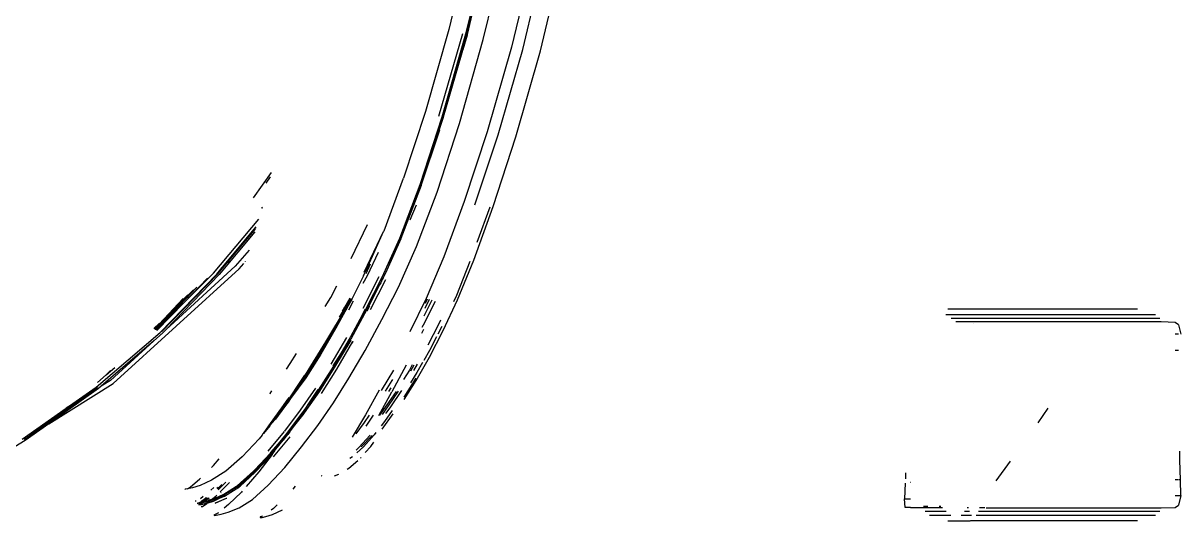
# Model space of a CAD drawing. Header units: millimetres. Extents: x -41292 to 298682, y -22072 to 33155.
# Drawn here: x 26513.2 to 26756, y 4184.3 to 4288.6 of the extents above; entities that cross this region are included whole.
import ezdxf

# ---------------------------------------------------------------- set-up
doc = ezdxf.new("R2010")
doc.units = ezdxf.units.MM

# ---------------------------------------------------------------- blocks, each defined once
blk = doc.blocks.new('AHSISHEUD')
for p, q in [((27234.53, 21955.29), (27229.83, 21935.39)), ((27237.03, 21933.29), (27241.93, 21953.59)), ((27247.93, 21952.39), (27242.93, 21931.69)), ((27245.33, 21931.19), (27250.33, 21951.99)), ((27236.74, 21948.38), (27233.33, 21934.39)), ((27235.23, 21941.48), (27233.53, 21934.29)), ((27235.54, 21942.53), (27233.63, 21934.29)), ((27249.03, 21930.89), (27251.49, 21941.14)), ((27229.83, 21935.39), (27224.93, 21918.19)), ((27227.73, 21917.19), (27232.73, 21934.49)), ((27233.33, 21934.39), (27228.33, 21916.99)), ((27233.63, 21934.29), (27228.63, 21916.99)), ((27233.53, 21934.29), (27228.63, 21916.99)), ((27233.33, 21934.39), (27229.91, 21922.26)), ((27232.82, 21931.14), (27233.72, 21934.26)), ((27232.03, 21915.69), (27237.03, 21933.29)), ((27242.93, 21931.69), (27237.83, 21913.89)), ((27240.13, 21913.29), (27245.33, 21931.19)), ((27243.83, 21912.89), (27249.03, 21930.89)), ((27224.93, 21918.19), (27220.33, 21904.19)), ((27228.33, 21916.99), (27223.73, 21902.79)), ((27228.63, 21916.89), (27223.93, 21902.69)), ((27224.03, 21902.69), (27228.63, 21916.89)), ((27227.33, 21901.29), (27232.03, 21915.69)), ((27228.63, 21916.99), (27228.63, 21916.89)), ((27224.03, 21902.69), (27227.89, 21914.35)), ((27237.83, 21913.89), (27233.03, 21899.29)), ((27235.23, 21898.59), (27240.13, 21913.29)), ((27239.13, 21898.29), (27243.83, 21912.89)), ((27192.55, 21905.38), (27188.79, 21900.08)), ((27192.31, 21904.49), (27191.41, 21903.18)), ((27216.23, 21893.19), (27220.33, 21904.19)), ((27223.73, 21902.79), (27219.43, 21891.59)), ((27224.03, 21902.69), (27219.73, 21891.59)), ((27223.93, 21902.69), (27219.73, 21891.59)), ((27223.03, 21889.89), (27227.33, 21901.29)), ((27190.53, 21897.88), (27190.73, 21898.12)), ((27190.6, 21897.84), (27190.66, 21897.91)), ((27222.95, 21898.53), (27221.61, 21895.37)), ((27233.03, 21899.29), (27228.73, 21887.69)), ((27235.03, 21886.99), (27239.13, 21898.29)), ((27235.76, 21890.76), (27238.51, 21898.19)), ((27180.43, 21884.29), (27189.94, 21895.62)), ((27189.11, 21892.97), (27181.63, 21883.99)), ((27182.37, 21885.55), (27189.42, 21893.97)), ((27183.2, 21886.32), (27189.33, 21893.68)), ((27209.3, 21887.38), (27212.74, 21894.51)), ((27212.04, 21884.52), (27216.13, 21892.99)), ((27212.63, 21885.19), (27216.13, 21892.99)), ((27216.13, 21892.99), (27216.23, 21893.19)), ((27220.76, 21894.88), (27219.53, 21891.59)), ((27219.43, 21891.59), (27215.73, 21883.39)), ((27219.73, 21891.49), (27216.8, 21884.94)), ((27219.53, 21891.59), (27217.06, 21886.13)), ((27219.73, 21891.49), (27219.73, 21891.59)), ((27187.91, 21889.14), (27185.02, 21885.79)), ((27212.73, 21883.79), (27215.05, 21888.66)), ((27219.23, 21881.39), (27223.03, 21889.89)), ((27185.02, 21885.79), (27170.5, 21872.49)), ((27181.13, 21884.09), (27182.3, 21885.49)), ((27181.43, 21884.19), (27183.2, 21886.32)), ((27182.37, 21885.55), (27182.3, 21885.49)), ((27183.82, 21886.89), (27183.2, 21886.32)), ((27185.82, 21885.19), (27186.8, 21886.32)), ((27187.13, 21886.7), (27187.16, 21886.73)), ((27213.34, 21886.21), (27212.37, 21884.17)), ((27213.02, 21885.76), (27212.48, 21884.63)), ((27212.55, 21884.88), (27212.83, 21885.48)), ((27228.73, 21887.69), (27225.03, 21878.99)), ((27234.24, 21886.72), (27231.43, 21879.59)), ((27231.63, 21878.69), (27235.03, 21886.99)), ((27159.42, 21861.19), (27185.82, 21885.19)), ((27169.23, 21871.89), (27181.13, 21884.09)), ((27169.53, 21871.99), (27181.43, 21884.19)), ((27181.63, 21883.99), (27170.5, 21872.49)), ((27174.32, 21878.13), (27180.43, 21884.29)), ((27174.32, 21878.13), (27179.19, 21883.25)), ((27211.89, 21883.74), (27209.45, 21878.85)), ((27211.83, 21876.99), (27215.23, 21883.59)), ((27211.85, 21882.18), (27212.73, 21883.79)), ((27211.89, 21883.74), (27212.13, 21884.19)), ((27212.13, 21884.19), (27212.63, 21885.19)), ((27215.73, 21883.39), (27212.33, 21876.69)), ((27216.03, 21883.29), (27215.84, 21882.94)), ((27215.84, 21882.94), (27216.03, 21883.19)), ((27216.23, 21883.74), (27216.03, 21883.29)), ((27216.03, 21883.19), (27216.03, 21883.29)), ((27216.8, 21884.94), (27216.23, 21883.74)), ((27176.27, 21880.8), (27169.49, 21873.67)), ((27176.94, 21881.36), (27170.98, 21875.04)), ((27205.03, 21879.19), (27206.34, 21881.67)), ((27212.63, 21876.49), (27215.27, 21881.83)), ((27216.53, 21882.89), (27213.33, 21876.6)), ((27215.27, 21881.83), (27214.59, 21880.58)), ((27215.53, 21882.29), (27215.27, 21881.83)), ((27215.84, 21882.94), (27215.53, 21882.29)), ((27215.73, 21874.59), (27219.23, 21881.39)), ((27169.03, 21873.59), (27174.11, 21878.98)), ((27169.13, 21873.49), (27175.06, 21879.78)), ((27169.13, 21873.59), (27175.06, 21879.78)), ((27169.23, 21873.49), (27175.81, 21880.41)), ((27203.9, 21877.31), (27205.03, 21879.19)), ((27208.03, 21877.19), (27209.1, 21879.14)), ((27208.13, 21877.19), (27209.15, 21879.1)), ((27208.33, 21877.09), (27209.34, 21878.94)), ((27209.38, 21878.9), (27208.33, 21876.99)), ((27209.43, 21878.79), (27208.43, 21876.99)), ((27208.83, 21876.59), (27209.84, 21878.47)), ((27209.45, 21878.85), (27209.43, 21878.79)), ((27214.59, 21880.58), (27212.53, 21876.69)), ((27214.59, 21880.58), (27212.63, 21876.69)), ((27225.03, 21878.99), (27221.63, 21871.99)), ((27224.53, 21873.49), (27227.01, 21878.39)), ((27226.23, 21878.63), (27224.55, 21875.31)), ((27225.71, 21878.78), (27224.76, 21876.9)), ((27224.89, 21877.97), (27225.36, 21878.89)), ((27228.63, 21872.29), (27231.63, 21878.69)), ((27231.43, 21879.59), (27230.81, 21878.3)), ((27168.53, 21872.29), (27174.23, 21878.04)), ((27174.23, 21878.04), (27170.98, 21875.04)), ((27174.23, 21878.04), (27174.32, 21878.13)), ((27204.03, 21869.89), (27208.33, 21877.09)), ((27204.13, 21869.89), (27208.33, 21877.09)), ((27208.43, 21876.99), (27205.7, 21872.42)), ((27208.33, 21876.99), (27205.7, 21872.42)), ((27208.43, 21876.99), (27206.13, 21872.79)), ((27206.87, 21875.09), (27208.13, 21877.19)), ((27207.52, 21876.31), (27208.03, 21877.19)), ((27212.63, 21876.69), (27209.23, 21870.49)), ((27212.53, 21876.69), (27209.23, 21870.49)), ((27212.29, 21876.72), (27211.16, 21874.56)), ((27212.33, 21876.69), (27211.16, 21874.56)), ((27212.7, 21876.44), (27212.73, 21876.49)), ((27212.73, 21876.49), (27213.23, 21877.47)), ((27374.25, 21876.78), (27334.45, 21876.78)), ((27169.13, 21873.79), (27167.91, 21872.72)), ((27167.98, 21872.67), (27169.03, 21873.59)), ((27168.04, 21872.63), (27169.13, 21873.59)), ((27168.1, 21872.59), (27169.13, 21873.49)), ((27168.16, 21872.55), (27169.23, 21873.49)), ((27169.23, 21873.39), (27168.23, 21872.5)), ((27169.49, 21873.67), (27169.23, 21873.39)), ((27170.98, 21875.04), (27169.33, 21873.29)), ((27170.98, 21875.04), (27169.49, 21873.67)), ((27211.16, 21874.56), (27209.18, 21870.95)), ((27212.23, 21868.09), (27215.73, 21874.59)), ((27224.25, 21872.99), (27224.53, 21873.49)), ((27225.47, 21869.24), (27227.73, 21873.59)), ((27227.73, 21873.59), (27228.15, 21874.49)), ((27378.05, 21875.58), (27334.07, 21875.58)), ((27378.95, 21874.78), (27335.17, 21874.78)), ((27379.25, 21874.08), (27336.13, 21874.08)), ((27339.89, 21873.78), (27339.86, 21873.78)), ((27382.15, 21873.98), (27379.25, 21874.08)), ((27382.85, 21873.48), (27382.15, 21873.98)), ((27382.85, 21873.48), (27383.35, 21871.48)), ((27155.83, 21860.39), (27169.23, 21871.89)), ((27169.73, 21871.69), (27167.92, 21870.12)), ((27169.33, 21873.29), (27168.33, 21872.43)), ((27170.5, 21872.49), (27169.73, 21871.69)), ((27206.13, 21872.79), (27202.93, 21867.29)), ((27205.7, 21872.42), (27204.13, 21869.79)), ((27205.7, 21872.42), (27204.13, 21869.69)), ((27209.18, 21870.95), (27208.93, 21870.49)), ((27224.53, 21872.49), (27224.08, 21871.67)), ((27225.73, 21866.69), (27228.63, 21872.29)), ((27227.22, 21870.98), (27225.73, 21868.09)), ((27228.34, 21873.12), (27227.52, 21871.54)), ((27382.85, 21871.48), (27382.15, 21871.48)), ((27167.92, 21870.12), (27156.9, 21860.59)), ((27167.92, 21870.12), (27158.82, 21861.79)), ((27199.73, 21862.99), (27204.13, 21869.89)), ((27199.73, 21862.99), (27204.03, 21869.89)), ((27204.13, 21869.79), (27202.45, 21867.07)), ((27204.13, 21869.69), (27202.45, 21867.07)), ((27205.13, 21865.19), (27208.43, 21870.79)), ((27209.13, 21870.39), (27205.83, 21864.79)), ((27209.13, 21870.39), (27205.93, 21864.79)), ((27205.93, 21864.59), (27209.23, 21870.29)), ((27205.93, 21864.59), (27209.3, 21870.24)), ((27209.63, 21869.99), (27206.23, 21864.19)), ((27208.93, 21870.49), (27207.23, 21867.59)), ((27209, 21870.45), (27207.23, 21867.59)), ((27209.23, 21870.49), (27209.13, 21870.39)), ((27209.7, 21869.94), (27209.5, 21869.6)), ((27196.53, 21865.39), (27197.83, 21867.46)), ((27202.45, 21867.07), (27199.73, 21862.79)), ((27202.93, 21867.29), (27199.83, 21862.39)), ((27202.45, 21867.07), (27199.83, 21862.79)), ((27207.23, 21867.59), (27205.51, 21864.89)), ((27206.87, 21866.95), (27205.63, 21864.89)), ((27206.87, 21866.95), (27205.63, 21864.79)), ((27207.23, 21867.59), (27206.87, 21866.95)), ((27208.83, 21862.29), (27212.23, 21868.09)), ((27222.93, 21861.79), (27225.73, 21866.69)), ((27225.73, 21868.09), (27224.54, 21866)), ((27382.15, 21868.18), (27382.85, 21868.18)), ((27157.92, 21862.99), (27159.74, 21864.54)), ((27158.87, 21863.87), (27157.92, 21862.99)), ((27195.73, 21864.19), (27196.53, 21865.39)), ((27205.63, 21864.79), (27202.43, 21859.79)), ((27205.93, 21864.79), (27202.73, 21859.79)), ((27205.83, 21864.79), (27202.73, 21859.79)), ((27202.73, 21859.59), (27205.93, 21864.59)), ((27202.73, 21859.79), (27205.93, 21864.59)), ((27206.23, 21864.19), (27203.03, 21859.09)), ((27205.63, 21864.89), (27205.58, 21864.83)), ((27218.2, 21863.98), (27217.03, 21861.99)), ((27220.83, 21864.99), (27217.83, 21859.39)), ((27221.53, 21863.99), (27220.33, 21862.04)), ((27222.13, 21865.06), (27221.53, 21863.99)), ((27221.83, 21863.79), (27222.55, 21865.08)), ((27222.49, 21863.89), (27223.25, 21865.22)), ((27224.29, 21865.55), (27223.13, 21863.49)), ((27145.94, 21852.74), (27159.42, 21861.19)), ((27156.13, 21861.39), (27157.92, 21862.99)), ((27158.82, 21861.79), (27156.9, 21860.59)), ((27195.33, 21856.49), (27199.63, 21862.89)), ((27195.43, 21856.49), (27199.63, 21862.89)), ((27199.73, 21862.79), (27195.43, 21856.49)), ((27199.83, 21862.79), (27196.63, 21857.99)), ((27199.83, 21862.39), (27196.63, 21857.99)), ((27199.63, 21862.89), (27199.73, 21862.99)), ((27205.63, 21857.09), (27208.83, 21862.29)), ((27217.03, 21861.99), (27215.64, 21859.73)), ((27216.52, 21859.59), (27217.93, 21861.79)), ((27217.93, 21861.79), (27218.04, 21861.98)), ((27220.43, 21858.29), (27222.93, 21862.29)), ((27220.43, 21857.79), (27222.93, 21861.79)), ((27223.13, 21863.49), (27221.78, 21861.3)), ((27140.93, 21849.6), (27156.13, 21860.39)), ((27156.33, 21860.09), (27145.94, 21852.74)), ((27149.57, 21856), (27155.83, 21860.39)), ((27156.9, 21860.59), (27156.33, 21860.09)), ((27192.26, 21859), (27192.33, 21859.09)), ((27192.33, 21859.09), (27192.71, 21859.66)), ((27198.73, 21855.59), (27201.93, 21860.19)), ((27202.63, 21859.69), (27199.53, 21855.19)), ((27199.53, 21854.99), (27202.73, 21859.59)), ((27202.63, 21859.59), (27199.53, 21855.19)), ((27199.53, 21854.99), (27202.63, 21859.59)), ((27202.32, 21859.88), (27200.13, 21856.59)), ((27202.38, 21859.83), (27200.13, 21856.59)), ((27202.43, 21859.79), (27200.13, 21856.59)), ((27202.73, 21859.79), (27202.63, 21859.59)), ((27202.73, 21859.79), (27202.63, 21859.69)), ((27215.23, 21859.79), (27212.33, 21854.59)), ((27215.13, 21854.49), (27217.83, 21859.39)), ((27218.74, 21859.52), (27216.83, 21856.69)), ((27217.63, 21860.29), (27217.13, 21859.5)), ((27217.13, 21856.49), (27219.22, 21859.59)), ((27217.63, 21856.29), (27219.93, 21859.69)), ((27151.46, 21857.18), (27149.57, 21856)), ((27192.07, 21852.29), (27195.13, 21856.59)), ((27192.07, 21852.29), (27195.13, 21856.49)), ((27192.71, 21852.83), (27195.33, 21856.49)), ((27195.13, 21856.49), (27196.29, 21858.25)), ((27195.13, 21856.59), (27195.87, 21857.7)), ((27196.08, 21857.26), (27195.33, 21856.29)), ((27195.33, 21856.29), (27195.43, 21856.49)), ((27196.63, 21857.99), (27196.08, 21857.26)), ((27200.03, 21856.44), (27199.23, 21855.29)), ((27200.07, 21856.51), (27200.03, 21856.44)), ((27200.13, 21856.59), (27200.07, 21856.51)), ((27202.33, 21852.39), (27205.63, 21857.09)), ((27216.83, 21856.69), (27215.3, 21854.54)), ((27215.9, 21854.7), (27217.13, 21856.49)), ((27140.33, 21849.49), (27149.57, 21856)), ((27192.71, 21852.83), (27195.33, 21856.29)), ((27195.33, 21856.29), (27193.43, 21853.69)), ((27195.43, 21851.19), (27198.73, 21855.59)), ((27199.13, 21855.19), (27195.83, 21850.79)), ((27199.13, 21855.19), (27195.93, 21850.79)), ((27196.13, 21850.69), (27199.44, 21854.88)), ((27198.68, 21854.09), (27196.13, 21850.79)), ((27198.68, 21854.09), (27196.13, 21850.69)), ((27198.33, 21853.89), (27196.13, 21850.79)), ((27199.13, 21855.19), (27198.33, 21853.89)), ((27199.43, 21855.09), (27198.68, 21854.09)), ((27199.23, 21855.29), (27199.13, 21855.19)), ((27199.53, 21855.19), (27199.43, 21855.09)), ((27199.44, 21854.88), (27199.53, 21854.99)), ((27212.33, 21854.59), (27209.53, 21849.89)), ((27212.13, 21852.99), (27213.2, 21854.56)), ((27213.97, 21854.53), (27212.39, 21852.25)), ((27215.83, 21851.59), (27218.13, 21854.79)), ((27217.95, 21855.48), (27216.33, 21853.19)), ((27216.64, 21854.91), (27216.68, 21854.92)), ((27216.68, 21854.92), (27217.63, 21856.29)), ((27355.43, 21855.99), (27353.33, 21852.89)), ((27145.94, 21852.74), (27140.93, 21849.19)), ((27140.93, 21849.6), (27144.01, 21851.53)), ((27190.93, 21850.69), (27192.07, 21852.29)), ((27192.27, 21852.29), (27190.93, 21850.69)), ((27192.27, 21852.29), (27192.71, 21852.83)), ((27193.43, 21853.69), (27192.71, 21852.83)), ((27198.93, 21847.89), (27202.33, 21852.39)), ((27210.39, 21850.6), (27212.13, 21852.99)), ((27216.33, 21853.19), (27215.62, 21852.29)), ((27140.93, 21849.19), (27124.53, 21839.19)), ((27140.73, 21849.49), (27140.93, 21849.6)), ((27190.03, 21849.59), (27186.43, 21845.79)), ((27190.66, 21850.36), (27190.03, 21849.59)), ((27190.66, 21850.36), (27190.83, 21850.59)), ((27190.83, 21850.59), (27190.93, 21850.69)), ((27191.93, 21846.99), (27195.33, 21851.09)), ((27192.63, 21846.29), (27195.03, 21849.26)), ((27196.43, 21849.99), (27192.93, 21845.79)), ((27196.07, 21850.72), (27193.29, 21847.29)), ((27195.59, 21850.05), (27193.29, 21847.29)), ((27195.93, 21850.79), (27193.99, 21848.53)), ((27195.83, 21850.79), (27193.99, 21848.53)), ((27195.03, 21849.26), (27196.03, 21850.49)), ((27195.59, 21850.05), (27195.03, 21849.26)), ((27196.07, 21850.72), (27195.59, 21850.05)), ((27196.13, 21850.69), (27195.59, 21850.05)), ((27196.03, 21850.49), (27196.13, 21850.69)), ((27196.13, 21850.79), (27196.07, 21850.72)), ((27196.08, 21850.43), (27196.13, 21850.49)), ((27196.13, 21850.49), (27196.52, 21851.01)), ((27211.03, 21847.79), (27213.23, 21850.29)), ((27211.43, 21847.89), (27213.73, 21850.29)), ((27214.13, 21850.39), (27211.93, 21847.89)), ((27213.23, 21850.29), (27213.34, 21850.43)), ((27214.5, 21850.87), (27214.13, 21850.39)), ((27192.43, 21846.69), (27192.37, 21846.64)), ((27193.99, 21848.53), (27192.43, 21846.69)), ((27193.99, 21848.53), (27192.43, 21846.59)), ((27193.29, 21847.29), (27192.73, 21846.59)), ((27192.73, 21846.29), (27193.1, 21846.75)), ((27193.3, 21846.94), (27193.1, 21846.75)), ((27195.43, 21843.59), (27198.93, 21847.89)), ((27210.37, 21847.22), (27211.03, 21847.79)), ((27211.93, 21847.89), (27210.52, 21846.62)), ((27212.28, 21846.69), (27213.43, 21847.99)), ((27213.43, 21847.99), (27214.11, 21848.88)), ((27383.15, 21845.08), (27383.15, 21847.02)), ((27180.43, 21843.99), (27181.67, 21845.41)), ((27186.43, 21845.79), (27183.03, 21842.79)), ((27189.03, 21842.49), (27192.63, 21846.29)), ((27192.43, 21846.59), (27189.11, 21843.09)), ((27192.63, 21846.49), (27189.13, 21842.79)), ((27189.13, 21842.49), (27192.73, 21846.29)), ((27192.63, 21846.49), (27189.23, 21842.79)), ((27192.73, 21846.29), (27189.93, 21842.69)), ((27192.73, 21846.59), (27192.63, 21846.49)), ((27208.83, 21843.39), (27210.74, 21845.06)), ((27209.07, 21845.54), (27209.59, 21845.85)), ((27211.26, 21845.54), (27211.39, 21845.68)), ((27344.63, 21840.79), (27347.63, 21844.89)), ((27383.25, 21840.98), (27383.15, 21845.08)), ((27180.01, 21843.58), (27180.43, 21843.99)), ((27183.03, 21842.79), (27180.03, 21840.89)), ((27188.83, 21842.79), (27185.43, 21839.69)), ((27186.03, 21839.67), (27189.13, 21842.49)), ((27186.03, 21839.67), (27189.03, 21842.49)), ((27189.13, 21842.79), (27186.13, 21840.06)), ((27189.93, 21842.69), (27187.31, 21839.56)), ((27189.23, 21842.79), (27188.38, 21842.04)), ((27188.89, 21842.86), (27188.83, 21842.79)), ((27188.93, 21842.89), (27188.89, 21842.86)), ((27189.11, 21843.09), (27188.93, 21842.89)), ((27191.93, 21839.89), (27195.43, 21843.59)), ((27203.03, 21841.92), (27203.03, 21841.89)), ((27203.03, 21841.89), (27203.19, 21841.84)), ((27205.8, 21841.83), (27206.77, 21842.17)), ((27208.5, 21843.2), (27208.83, 21843.39)), ((27325.59, 21842.42), (27325.56, 21841.21)), ((27175.03, 21839.09), (27175.63, 21839.49)), ((27175.63, 21839.49), (27177.53, 21841.09)), ((27177.63, 21839.79), (27176.03, 21839.29)), ((27177.53, 21841.09), (27177.75, 21841.32)), ((27180.03, 21840.89), (27177.63, 21839.79)), ((27180.49, 21839.38), (27179.92, 21838.79)), ((27181.17, 21839.24), (27181.4, 21839.47)), ((27181.31, 21839.07), (27182.22, 21839.98)), ((27183.04, 21840.5), (27181.44, 21838.91)), ((27181.82, 21838.45), (27183.83, 21840.39)), ((27185.24, 21839.61), (27182.43, 21837.79)), ((27185.73, 21839.69), (27182.83, 21837.89)), ((27184.63, 21838.73), (27185.73, 21839.43)), ((27184.63, 21838.73), (27185.73, 21839.39)), ((27185.4, 21839.71), (27185.24, 21839.61)), ((27185.43, 21839.69), (27185.24, 21839.61)), ((27185.83, 21839.79), (27185.73, 21839.69)), ((27185.73, 21839.43), (27185.83, 21839.49)), ((27185.73, 21839.39), (27185.73, 21839.43)), ((27186.13, 21840.06), (27185.83, 21839.79)), ((27185.83, 21839.49), (27186.03, 21839.67)), ((27188.63, 21836.89), (27191.93, 21839.89)), ((27197.59, 21839.63), (27197.07, 21839.04)), ((27325.53, 21840.25), (27325.35, 21836.98)), ((27326.58, 21840.48), (27326.65, 21840.48)), ((27382.85, 21840.98), (27382.15, 21840.98)), ((27383.25, 21840.98), (27382.99, 21840.98)), ((27383.35, 21837.68), (27383.25, 21840.98)), ((27174.53, 21838.99), (27174.43, 21838.89)), ((27175.03, 21839.09), (27174.53, 21838.99)), ((27176.03, 21839.29), (27175.03, 21839.09)), ((27178.31, 21837.46), (27177.73, 21836.99)), ((27178.33, 21836.79), (27178.94, 21837.28)), ((27178.45, 21836.79), (27179.01, 21837.27)), ((27178.45, 21836.79), (27178.89, 21836.93)), ((27179.22, 21836.96), (27178.63, 21836.49)), ((27178.76, 21836.82), (27179.22, 21836.96)), ((27178.76, 21836.82), (27178.89, 21836.93)), ((27178.89, 21836.93), (27179.18, 21837.22)), ((27178.89, 21836.93), (27179.22, 21837.21)), ((27178.89, 21836.93), (27179.36, 21837.08)), ((27179.22, 21836.96), (27179.63, 21837.09)), ((27179.36, 21837.08), (27179.22, 21836.96)), ((27179.44, 21837.14), (27179.36, 21837.08)), ((27179.44, 21837.14), (27179.51, 21837.13)), ((27180.02, 21836.83), (27180.93, 21837.59)), ((27180.23, 21836.89), (27180.02, 21836.83)), ((27182.43, 21837.79), (27180.13, 21836.79)), ((27180.53, 21836.89), (27180.13, 21836.79)), ((27182.39, 21837.83), (27180.23, 21836.89)), ((27182.73, 21837.79), (27180.43, 21836.79)), ((27180.43, 21836.49), (27181.73, 21837.11)), ((27182.83, 21837.89), (27180.53, 21836.89)), ((27180.53, 21836.59), (27181.73, 21837.11)), ((27180.93, 21837.59), (27181.12, 21837.78)), ((27181.73, 21837.11), (27182.73, 21837.59)), ((27181.73, 21837.11), (27182.75, 21837.56)), ((27181.97, 21838.26), (27182.03, 21838.29)), ((27183.09, 21837.04), (27182.13, 21836.63)), ((27182.73, 21837.59), (27184.63, 21838.73)), ((27182.83, 21837.89), (27182.73, 21837.79)), ((27183.13, 21837.09), (27183.09, 21837.04)), ((27183.23, 21837.09), (27183.13, 21837.09)), ((27186.33, 21838.39), (27183.63, 21835.79)), ((27185.83, 21835.09), (27188.63, 21836.89)), ((27186.48, 21838.58), (27186.33, 21838.39)), ((27325.55, 21835.18), (27325.35, 21836.98)), ((27325.35, 21836.98), (27326.65, 21836.98)), ((27382.15, 21837.68), (27382.85, 21837.68)), ((27383.35, 21837.68), (27382.85, 21835.68)), ((27382.9, 21837.68), (27383.35, 21837.68)), ((27176.83, 21836.49), (27176.63, 21836.49)), ((27177.13, 21835.99), (27177.03, 21835.99)), ((27177.23, 21836.09), (27177.13, 21836.09)), ((27177.13, 21835.99), (27177.33, 21836.09)), ((27177.33, 21836.09), (27177.23, 21836.09)), ((27177.38, 21836.12), (27177.33, 21836.09)), ((27177.33, 21835.79), (27177.63, 21835.79)), ((27177.38, 21836.12), (27177.43, 21836.19)), ((27177.43, 21836.09), (27177.38, 21836.12)), ((27177.73, 21836.19), (27177.43, 21836.09)), ((27177.53, 21836.19), (27177.43, 21836.19)), ((27177.43, 21836.09), (27177.63, 21836.09)), ((27177.43, 21835.89), (27177.73, 21835.89)), ((27177.53, 21836.19), (27178.33, 21836.69)), ((27177.53, 21836.19), (27178.03, 21836.59)), ((27177.53, 21836.19), (27177.73, 21836.19)), ((27177.63, 21836.09), (27177.73, 21836.19)), ((27178.03, 21836.19), (27177.63, 21836.09)), ((27177.93, 21836.09), (27177.63, 21836.09)), ((27177.73, 21835.89), (27177.63, 21835.79)), ((27177.63, 21835.79), (27177.93, 21835.79)), ((27177.73, 21836.19), (27177.78, 21836.19)), ((27177.78, 21835.89), (27177.73, 21835.89)), ((27177.78, 21836.19), (27177.8, 21836.21)), ((27178.03, 21836.19), (27177.78, 21836.19)), ((27177.93, 21836.03), (27177.78, 21835.89)), ((27177.93, 21835.99), (27177.78, 21835.89)), ((27177.78, 21835.89), (27177.93, 21835.89)), ((27177.8, 21836.21), (27178.53, 21836.69)), ((27178.4, 21836.34), (27177.8, 21836.21)), ((27177.83, 21835.39), (27178.13, 21835.39)), ((27177.93, 21836.09), (27178.15, 21836.14)), ((27177.93, 21835.79), (27178.83, 21835.99)), ((27178.03, 21836.59), (27178.33, 21836.69)), ((27178.03, 21836.59), (27178.13, 21836.69)), ((27178.23, 21836.23), (27178.03, 21836.19)), ((27178.13, 21836.69), (27178.22, 21836.72)), ((27178.13, 21835.39), (27179.03, 21835.99)), ((27178.83, 21836.29), (27178.15, 21836.14)), ((27178.23, 21836.23), (27178.15, 21836.14)), ((27178.16, 21835.92), (27178.93, 21836.09)), ((27178.22, 21836.72), (27178.33, 21836.79)), ((27178.25, 21836.24), (27178.23, 21836.23)), ((27178.3, 21836.24), (27178.25, 21836.24)), ((27178.33, 21836.26), (27178.3, 21836.24)), ((27178.33, 21836.69), (27178.45, 21836.79)), ((27178.33, 21836.79), (27178.45, 21836.79)), ((27178.33, 21836.69), (27178.53, 21836.69)), ((27178.4, 21836.34), (27178.33, 21836.26)), ((27178.53, 21836.29), (27178.33, 21836.26)), ((27178.48, 21836.36), (27178.4, 21836.34)), ((27178.53, 21836.39), (27178.48, 21836.36)), ((27178.53, 21836.69), (27178.64, 21836.78)), ((27178.63, 21836.49), (27178.53, 21836.39)), ((27178.63, 21836.39), (27178.53, 21836.39)), ((27178.65, 21836.33), (27178.53, 21836.29)), ((27180.02, 21836.83), (27178.63, 21836.39)), ((27178.64, 21836.78), (27178.73, 21836.79)), ((27178.93, 21836.39), (27178.65, 21836.33)), ((27178.73, 21836.79), (27178.76, 21836.82)), ((27179.71, 21836.57), (27178.83, 21836.29)), ((27178.83, 21835.99), (27179.15, 21836.09)), ((27179.84, 21836.68), (27178.93, 21836.39)), ((27178.93, 21836.09), (27179.28, 21836.2)), ((27179.03, 21835.99), (27179.15, 21836.09)), ((27179.15, 21836.09), (27180.43, 21836.49)), ((27179.15, 21836.09), (27179.28, 21836.2)), ((27179.28, 21836.2), (27180.53, 21836.59)), ((27179.28, 21836.2), (27179.71, 21836.57)), ((27180.43, 21836.79), (27179.71, 21836.57)), ((27179.71, 21836.57), (27179.84, 21836.68)), ((27179.89, 21836.72), (27179.84, 21836.68)), ((27179.89, 21836.72), (27180.02, 21836.83)), ((27180.13, 21836.79), (27179.89, 21836.72)), ((27182.13, 21836.63), (27180.73, 21835.99)), ((27182.13, 21836.63), (27180.83, 21836.09)), ((27183.63, 21835.79), (27182.71, 21835.03)), ((27183.53, 21834.19), (27185.83, 21835.09)), ((27193.03, 21834.99), (27192.56, 21834.64)), ((27192.83, 21833.69), (27194.93, 21834.69)), ((27193.83, 21835.73), (27193.03, 21834.99)), ((27326.65, 21835.18), (27325.55, 21835.18)), ((27326.65, 21835.08), (27325.55, 21835.18)), ((27333.33, 21835.08), (27326.65, 21835.08)), ((27330.25, 21835.38), (27329.35, 21835.38)), ((27332.98, 21835.38), (27332.65, 21835.38)), ((27338.79, 21835.08), (27338.56, 21835.08)), ((27342.22, 21835.08), (27341.15, 21835.08)), ((27342.51, 21835.08), (27379.25, 21835.08)), ((27379.25, 21835.08), (27382.15, 21835.18)), ((27382.15, 21835.18), (27382.85, 21835.68)), ((27180.83, 21833.69), (27180.53, 21833.59)), ((27180.53, 21833.59), (27180.63, 21833.49)), ((27180.63, 21833.49), (27181.03, 21833.59)), ((27181.49, 21834.09), (27180.83, 21833.69)), ((27181.03, 21833.59), (27182.03, 21833.79)), ((27182.03, 21833.79), (27183.53, 21834.19)), ((27190.53, 21833.29), (27190.23, 21833.19)), ((27190.23, 21833.19), (27190.23, 21833.09)), ((27190.23, 21833.09), (27190.63, 21833.09)), ((27190.7, 21833.39), (27190.53, 21833.29)), ((27190.63, 21833.09), (27191.43, 21833.29)), ((27191.43, 21833.29), (27192.83, 21833.69)), ((27329.75, 21834.38), (27334.15, 21834.38)), ((27330.65, 21833.58), (27335.08, 21833.58)), ((27334.45, 21832.38), (27339.15, 21832.38)), ((27337.26, 21833.58), (27339.41, 21833.58)), ((27337.97, 21834.38), (27339.03, 21834.38)), ((27374.25, 21832.38), (27339.22, 21832.38)), ((27340.42, 21833.58), (27378.05, 21833.58)), ((27340.9, 21834.38), (27341.91, 21834.38)), ((27341.97, 21834.38), (27378.95, 21834.38))]:
    blk.add_line(p, q)

msp = doc.modelspace()

# ---------------------------------------------------------------- block references
msp.add_blockref('AHSISHEUD', (-627.37, -17648.09))

doc.saveas('drawing.dxf')
